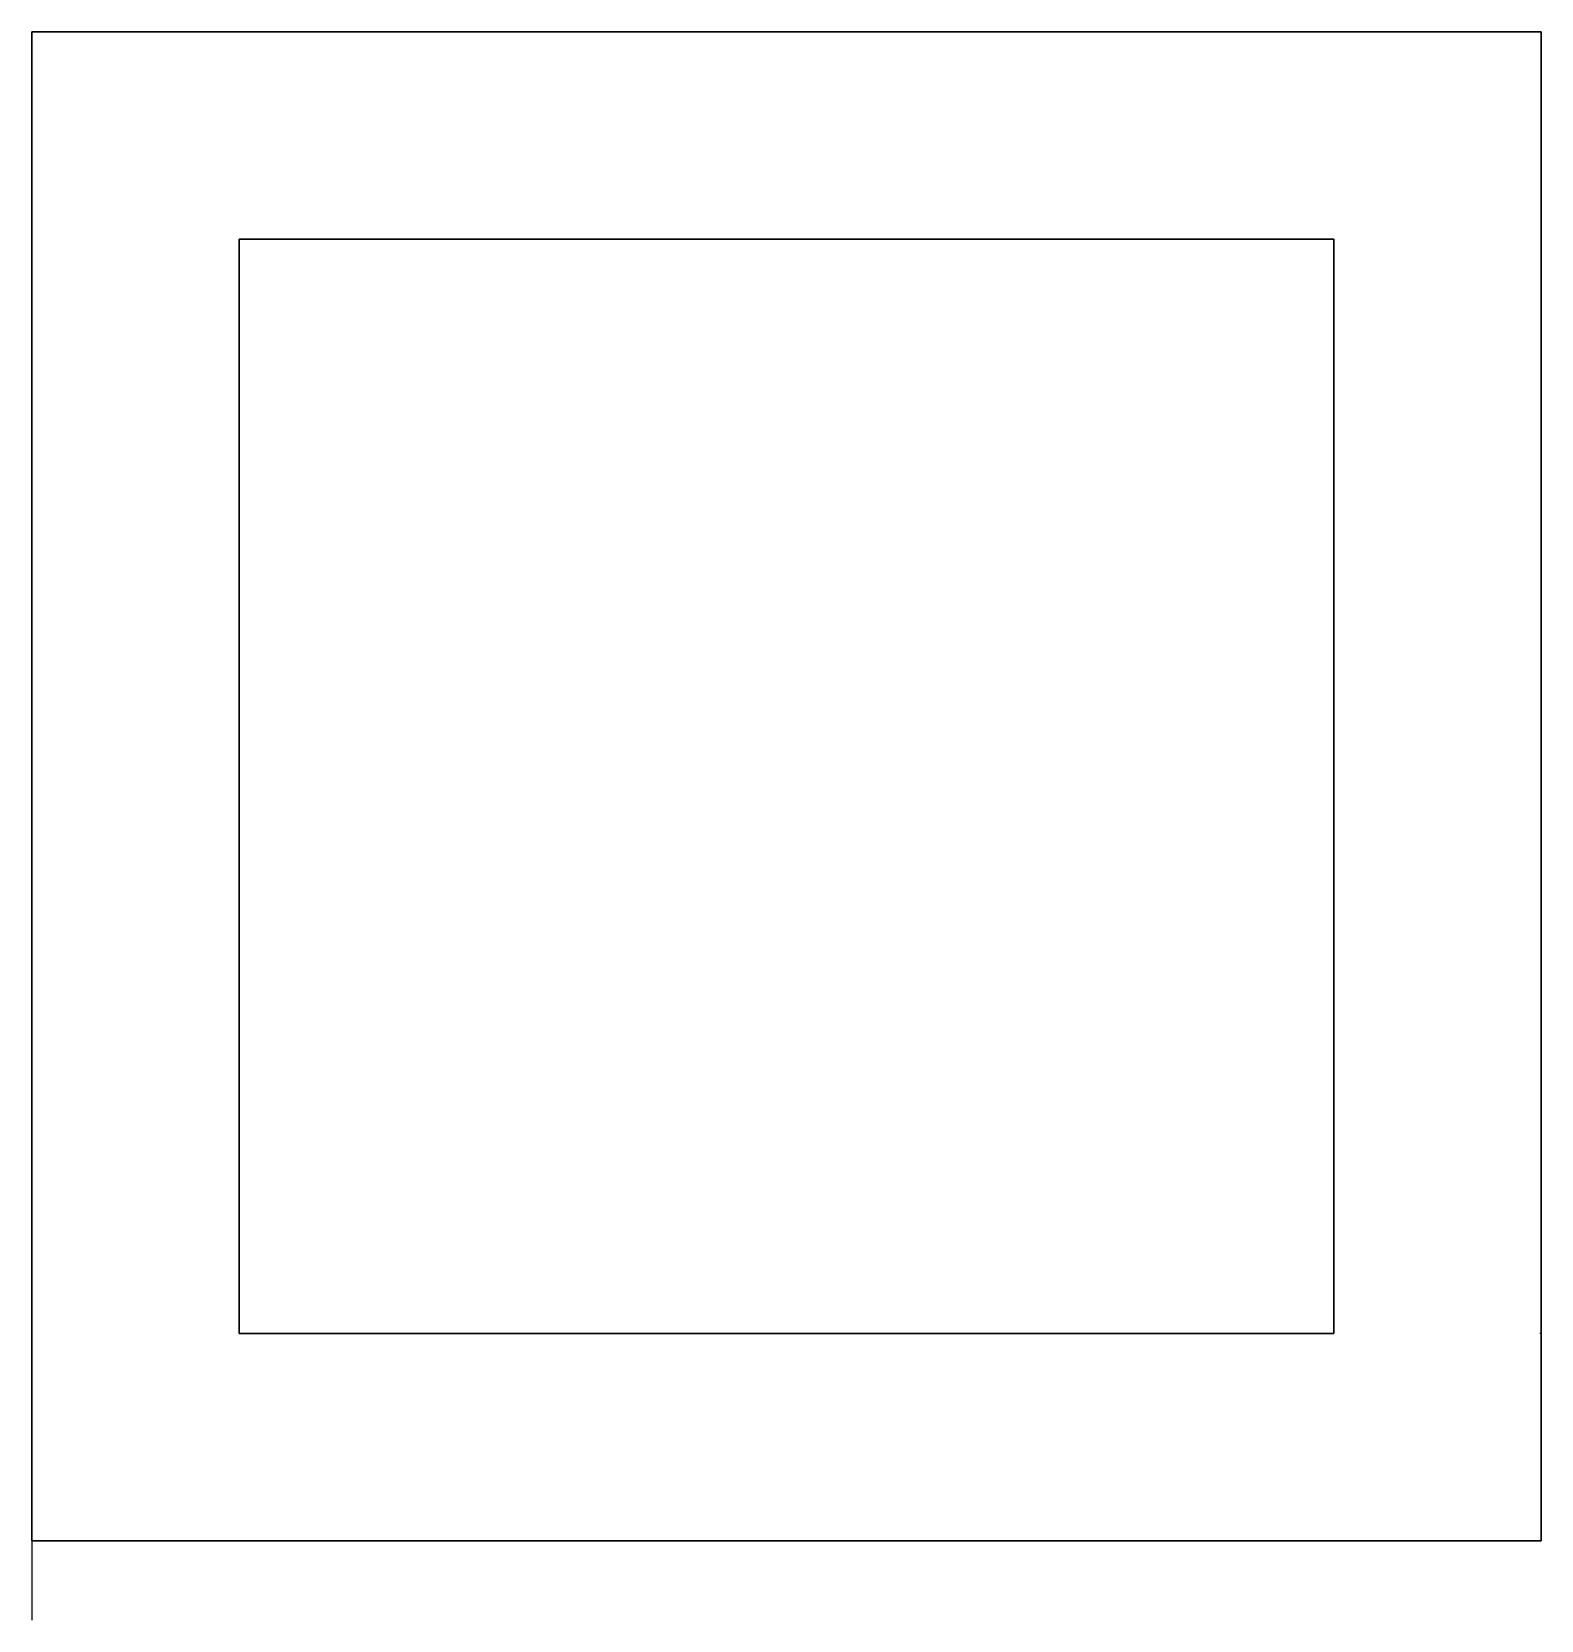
# Model space of a CAD drawing. Header units: millimetres. Extents: x 0 to 400, y -21 to 400.
import ezdxf

# ---------------------------------------------------------------- set-up
doc = ezdxf.new("R2010")
doc.units = ezdxf.units.MM
doc.layers.add('Layer1', color=10, linetype='Continuous')

msp = doc.modelspace()

# ---------------------------------------------------------------- linework, layer by layer
at = {"extrusion": (1, -2e-16, -2e-16)}
for p, q in [((0, 400, 21), (0, 0, 21)), ((0, 0), (0, 400)), ((0, 400), (400, 400)), ((400, 400, 21), (0, 400, 21)), ((400, 400, 21), (400, 0, 21)), ((400, 0), (400, 400)), ((55, 345, 21), (55, 55, 21)), ((345, 345, 15), (55, 345, 15)), ((55, 55, 15), (55, 345, 15)), ((345, 345, 21), (345, 55, 21)), ((345, 55, 15), (345, 345, 15)), ((55, 55, 21), (55, 55, 15)), ((55, 55, 15), (345, 55, 15)), ((400, 55, 21), (399.6, 55, 21)), ((400, 0, 21), (400, 55, 21)), ((0, 0, 21), (0, 0)), ((0, 0), (400, 0)), ((400, 0, 21), (0, 0, 21)), ((400, 0), (400, 0, 21))]:
    msp.add_line(p, q, dxfattribs=at)
msp.add_line((0, 0), (0, -21))
at = {"layer": 'Layer1', "extrusion": (1, -2e-16, -2e-16)}
msp.add_line((400, 0, 21), (0, 0, 21), dxfattribs=at)
at = {"layer": 'Layer1'}
for points, invisible_edges in [([(400, 400, 21), (400, 345, 21), (0, 345, 21), (0, 400, 21)], 2), ([(0, 400, 21), (400, 400, 21), (400, 345, 21), (0, 345, 21)], 4), ([(0, 345, 21), (55, 345, 21), (55, 55, 21), (0, 55, 21)], 5), ([(0, 345, 21), (55, 345, 21), (55, 55, 21), (0, 55, 21)], 5), ([(345, 345, 21), (400, 345, 21), (400, 55, 21), (345, 55, 21)], 5), ([(0, 55, 21), (0, 0, 21), (400, 0, 21), (400, 55, 21)], 8)]:
    msp.add_3dface(points, dxfattribs=dict(at, invisible_edges=invisible_edges))
for points in [[(0, 400, 21), (0, 400), (400, 400), (400, 400, 21)], [(0, 400), (0, 400, 21), (0, 0, 21), (0, 0)], [(0, 0), (400, 0), (400, 400), (0, 400)], [(0, 400, 21), (0, 400), (400, 400), (400, 400, 21)], [(400, 400, 21), (400, 400), (400, 0), (400, 0, 21)], [(55, 55, 21), (55, 345, 21), (55, 345, 15), (55, 55, 15)], [(55, 345, 21), (345, 345, 21), (345, 345, 15), (55, 345, 15)], [(55, 345, 15), (345, 345, 15), (345, 55, 15), (55, 55, 15)], [(345, 345, 15), (345, 345, 21), (345, 55, 21), (345, 55, 15)], [(345, 55, 15), (345, 55, 21), (55, 55, 21), (55, 55, 15)], [(400, 0, 21), (400, 0), (0, 0), (0, 0, 21)], [(0, 0, 21), (400, 0, 21), (400, 0), (0, 0)]]:
    msp.add_3dface(points, dxfattribs=at)

doc.saveas('drawing.dxf')
